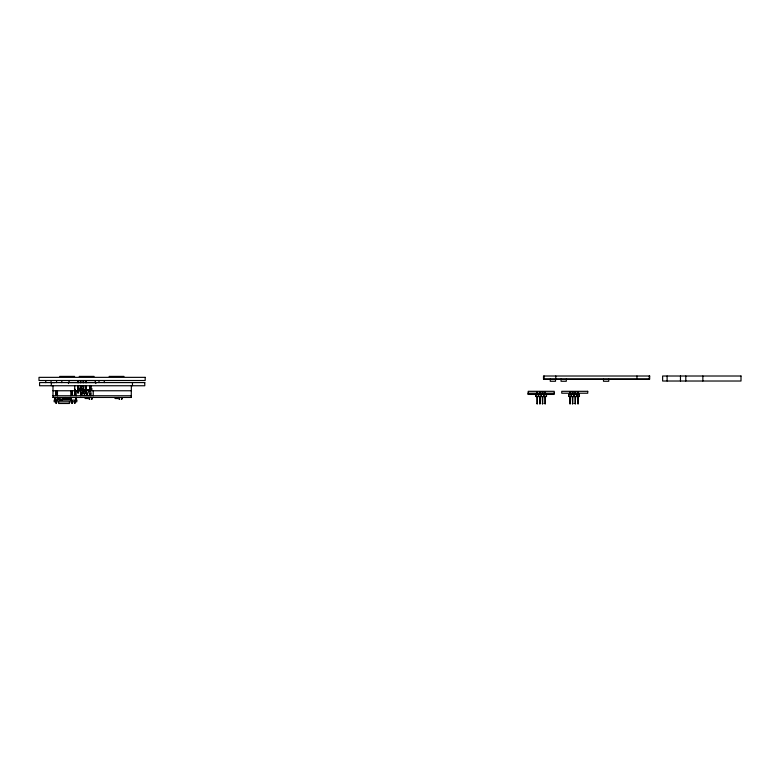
<?xml version="1.0" encoding="UTF-8"?>
<svg xmlns="http://www.w3.org/2000/svg" width="780" height="780" viewBox="0 0 780 780"><rect width="100%" height="100%" fill="white"/><g stroke="black" fill="none" stroke-linecap="round" stroke-linejoin="round"><path stroke-width="1.17" d="M78.4 385.651L78.078 393.13L77.756 385.651M80.964 385.651L80.642 393.13L80.32 385.651M83.616 385.651L83.294 393.13L82.972 385.651M86.365 385.651L86.044 393.13L85.722 385.651M68.552 398.551L69.186 397.469M88.657 397.469L88.042 398.531L85.254 398.512L84.659 397.469M114.572 397.469L115.177 398.512L117.926 398.551L118.57 397.469M81.452 385.964L78.926 389.62L92.011 389.62M80.047 388.664L81.686 386.002M68.572 398.531L65.793 398.512L65.189 397.469M537.488 396.513L537.176 403.991L536.855 396.513M540.248 396.513L539.926 403.991L539.604 396.513M542.899 396.513L542.578 403.991L542.256 396.513M545.454 396.513L545.142 403.991L544.82 396.513M570.385 396.513L570.063 403.991L569.741 396.513M572.939 396.513L572.617 403.991L572.306 396.513M575.591 396.513L575.269 403.991L574.948 396.513M578.35 396.513L578.029 403.991L577.707 396.513M55.789 395.401L55.955 391.141L56.462 395.401M56.462 401.115L56.297 403.279L55.789 401.115M71.819 395.401L72.326 391.141L72.491 395.401M74.49 395.401L74.665 391.141L75.172 395.401M68.572 399.126L68.572 398.453L68.572 399.126L62.429 399.126M72.491 401.115L71.994 403.279L71.819 401.115M75.172 401.115L74.665 403.279L74.49 401.115M90.909 395.762L91.133 392.827L80.438 392.827L80.749 395.762M89.71 386.159L89.71 388.586L89.915 386.178M59.738 376.399L74.636 376.399M79.209 376.399L94.107 376.399M109.122 376.399L124.02 376.399M52.133 382.58L54.824 382.58M79.638 388.586L83.606 388.586L83.606 386.159M89.71 388.586L91.972 388.459M75.397 389.834L74.548 389.834L74.548 390.673L75.397 390.673L75.182 389.62M84.503 389.834L83.236 389.834L83.236 391.589M88.813 389.834L90.08 389.834L90.08 391.589M74.548 390.195L75.397 390.195M52.991 390.76L131.362 390.76M55.789 391.306L56.462 391.306M71.819 391.306L72.491 391.306M74.49 391.306L75.172 391.306M77.756 392.74L78.4 392.74M80.32 392.74L80.964 392.74M82.972 392.74L83.616 392.74M85.722 392.74L86.365 392.74M554.239 393.218L527.943 393.218L527.943 394.427L554.239 394.427L554.239 391.316L528.206 391.316L528.206 393.218M84.766 394.056L84.133 394.27L84.611 394.056M80.438 395.499L91.133 395.499M52.903 395.762L131.45 395.762M52.903 397.449L131.45 397.449M92.323 397.829L91.816 398.209M57.769 398.453L59.758 398.453M62.429 398.453L65.501 398.453M57.769 399.126L59.758 399.126M69.712 399.087L70.239 399.087M89.183 399.087L89.71 399.087M119.096 399.087L119.623 399.087M59.758 399.857L62.429 399.857M55.789 403.104L56.462 403.104M71.819 403.104L72.491 403.104M74.49 403.104L75.172 403.104M536.855 403.601L537.488 403.601M539.604 403.601L540.248 403.601M542.256 403.601L542.899 403.601M544.82 403.601L545.454 403.601M569.741 403.601L570.385 403.601M572.306 403.601L572.939 403.601M574.948 403.601L575.591 403.601M577.707 403.601L578.35 403.601M83.606 388.586L83.392 386.178M74.48 388.528L74.919 389.62M702.858 376.009L702.858 381.02M685.805 376.009L685.805 381.02M680.462 376.009L680.462 381.02M667.105 376.009L667.105 381.02M649.272 376.028L649.272 379.177L544.06 379.177L544.06 376.028M636.958 376.028L636.958 379.177M608.751 379.168L608.751 381.274L603.486 381.274L603.486 379.168M578.331 394.427L578.331 391.833L577.765 391.833L577.765 394.427M576.829 394.427L576.859 396.513M576.673 394.427L576.673 396.513M576.644 394.427L576.644 396.513M576.478 394.427L576.478 396.513M575.572 394.427L575.572 391.833L575.006 391.833L575.006 394.427M574.109 396.513L574.07 394.427L574.021 396.513M573.885 394.427L573.875 396.513M572.92 394.427L572.92 391.833L572.354 391.833L572.354 394.427M571.467 396.513L571.467 394.427L571.311 396.513M571.243 394.427L571.243 396.513M570.365 394.427L570.365 391.833L569.8 391.833L569.8 394.427M568.864 394.427L568.893 396.513M566.3 379.168L566.3 381.274L561.044 381.274L561.044 379.168M555.779 376.028L555.779 379.177M555.526 379.168L555.526 381.274L550.27 381.274L550.27 379.168M546.517 394.427L546.517 396.513L535.762 396.513L535.762 394.427M546.302 394.427L546.302 396.513M545.405 393.559L545.405 391.833L544.84 391.833L544.84 393.559M543.884 394.427L543.962 396.513M543.738 394.427L543.728 396.513M542.841 393.559L542.841 391.833L542.275 391.833L542.275 393.559M541.32 394.427L541.31 396.513M541.096 394.427L541.174 396.513M540.189 393.559L540.189 391.833L539.624 391.833L539.624 393.559M538.668 394.427L538.668 396.513M538.522 394.427L538.522 396.513M538.337 394.427L538.337 396.513M537.44 393.559L537.44 391.833L536.874 391.833L536.874 393.559M535.918 394.427L535.957 396.513M132.464 382.59L132.464 385.749M131.362 385.749L131.255 397.449M122.255 397.936L121.729 398.209M121.953 397.829L121.826 398.327M119.623 399.077L119.096 399.077M104.257 380.513L104.257 382.619M99.002 380.513L99.002 382.619M95.813 383.565L95.813 382.512L68.465 382.512L68.465 383.565M95.238 380.513L95.238 382.512M93.22 390.76L93.22 395.762M92.001 397.829L91.913 398.327M91.114 385.749L91.114 390.76M90.129 385.418L90.129 388.567M89.71 399.077L89.183 399.077M88.813 389.62L88.813 391.589M86.346 382.697L86.346 380.981L85.781 380.981L85.781 382.697M84.503 389.62L84.503 391.589M83.596 382.697L83.596 380.981L83.031 380.981L83.031 382.697M83.08 389.62L78.448 389.834L78.448 390.673L80.555 390.673L80.662 389.62M80.944 382.697L80.944 380.981L80.379 380.981L80.379 382.697M79.297 389.834L79.297 390.673M78.38 382.697L78.38 380.981L77.815 380.981L77.815 382.697M76.167 390.76L76.167 395.762M76.167 397.449L76.167 400.12M75.904 397.449L75.904 400.12M74.714 385.749L74.714 390.76M71.087 397.449L71.087 400.12M70.824 390.76L70.824 395.762M70.824 397.449L70.824 400.12M70.239 399.077L69.712 399.077M69.449 401.807L69.449 403.484L58.617 403.484L58.617 401.807M69.049 380.513L69.049 382.512M62.429 400.12L62.429 397.712L59.758 397.712L59.758 400.12M61.815 380.513L61.815 382.619M57.466 390.76L57.466 395.762M57.466 397.449L57.466 400.12M57.193 397.449L57.193 400.12M56.55 380.513L56.55 382.619M55.058 397.449L55.058 400.12M54.795 397.449L54.795 400.12M53.099 395.762L53.099 397.449M52.991 385.749L52.991 395.762M51.295 382.59L51.295 385.749M51.041 380.513L51.041 382.619M45.776 380.513L45.776 382.619M649.672 376.009L543.494 376.009L543.494 379.168L649.672 379.168L649.672 376.009M741 376.009L662.63 376.009L662.63 381.02L741 381.02L741 376.009M145.178 377.354L39 377.354L39 380.513L145.178 380.513L145.178 377.354M144.778 382.59L39.575 382.59L39.575 385.749L144.778 385.749L144.778 382.59M587.73 391.316L561.746 391.316L561.746 393.218L587.73 393.218L587.73 391.316M82.095 394.056L81.461 394.27L82.095 394.056M87.438 394.056L86.804 394.27L87.438 394.056M90.109 394.056L89.476 394.27L90.109 394.056M579.433 394.427L568.678 394.427L568.678 396.513L579.433 396.513L579.433 394.427M91.913 398.775L91.816 399.302L91.913 398.775M121.826 398.775L121.729 399.302L121.826 398.775M76.791 400.12L54.171 400.12L54.171 401.807L76.791 401.807L76.791 400.12M579.277 396.513L579.277 394.427L579.238 396.513"/></g></svg>
